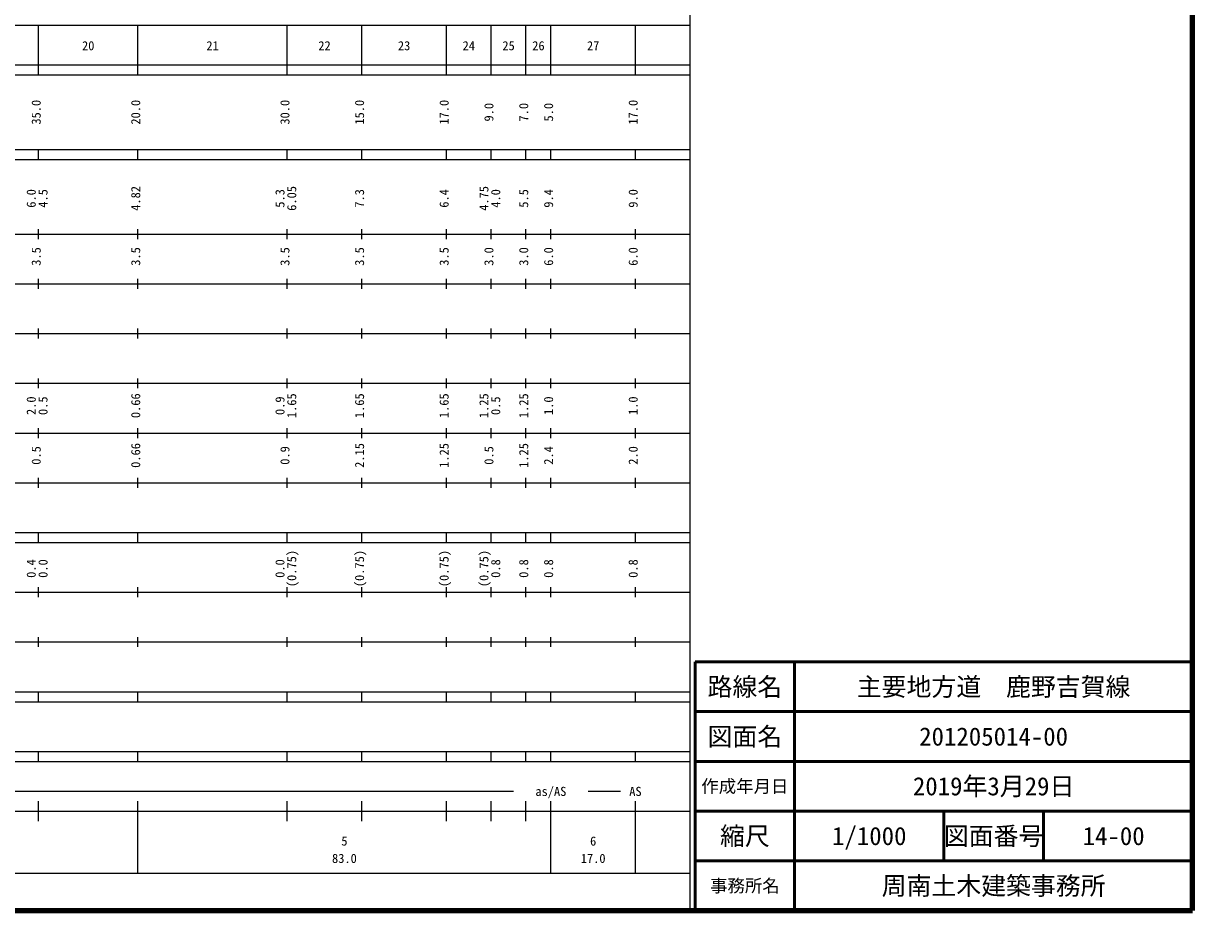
# Model space of a CAD drawing. Units: millimetres on the paper, enlarged 1000 times. Extents: x 40000 to 680000, y 20000 to 380000.
# Drawn here: x 444968 to 680000, y 20000 to 198357 of the extents above; entities that cross this region are included whole.
import ezdxf
from ezdxf.enums import TextEntityAlignment as Align

# ---------------------------------------------------------------- set-up
doc = ezdxf.new("R2010")
doc.units = ezdxf.units.MM
doc.header["$LTSCALE"] = 1000
for name, color, linetype, lineweight in [('M-TTL', 2, 'Continuous', 140), ('M-TTL-BAND', 7, 'Continuous', 25), ('M-TTL-FRAM', 2, 'Continuous', 50), ('M-TTL-LINE', 7, 'Continuous', 50)]:
    doc.layers.add(name, color=color, linetype=linetype, lineweight=lineweight)
doc.layers.add('M-TTL-TXT', color=7, linetype='Continuous')
doc.styles.add('ＭＳ ゴシック', font='')
doc.styles.get('ＭＳ ゴシック').set_extended_font_data('MS Gothic')

msp = doc.modelspace()

# ---------------------------------------------------------------- linework, layer by layer
at = {"layer": 'M-TTL'}
for p, q in [((680000, 20000), (680000, 380000)), ((680000, 20000), (680000, 380000)), ((40000, 20000), (680000, 20000)), ((40000, 20000), (680000, 20000))]:
    msp.add_line(p, q, dxfattribs=at)
at = {"layer": 'M-TTL-BAND'}
for p, q in [((579000, 20000), (579000, 370000)), ((579000, 20000), (579000, 370000)), ((68000, 198000), (579000, 198000)), ((68000, 198000), (579000, 198000)), ((448000, 188000), (448000, 198000)), ((448000, 188000), (448000, 198000)), ((468000, 188000), (468000, 198000)), ((468000, 188000), (468000, 198000)), ((498000, 188000), (498000, 198000)), ((498000, 188000), (498000, 198000)), ((513000, 188000), (513000, 198000)), ((513000, 188000), (513000, 198000)), ((530000, 188000), (530000, 198000)), ((530000, 188000), (530000, 198000)), ((539000, 188000), (539000, 198000)), ((539000, 188000), (539000, 198000)), ((546000, 188000), (546000, 198000)), ((546000, 188000), (546000, 198000)), ((551000, 188000), (551000, 198000)), ((551000, 188000), (551000, 198000)), ((568000, 188000), (568000, 198000)), ((568000, 188000), (568000, 198000)), ((40000, 190000), (579000, 190000)), ((40000, 190000), (579000, 190000)), ((40000, 188000), (579000, 188000)), ((40000, 188000), (579000, 188000)), ((40000, 173000), (579000, 173000)), ((40000, 173000), (579000, 173000)), ((448000, 171000), (448000, 173000)), ((448000, 171000), (448000, 173000)), ((468000, 171000), (468000, 173000)), ((468000, 171000), (468000, 173000)), ((498000, 171000), (498000, 173000)), ((498000, 171000), (498000, 173000)), ((513000, 171000), (513000, 173000)), ((513000, 171000), (513000, 173000)), ((530000, 171000), (530000, 173000)), ((530000, 171000), (530000, 173000)), ((539000, 171000), (539000, 173000)), ((539000, 171000), (539000, 173000)), ((546000, 171000), (546000, 173000)), ((546000, 171000), (546000, 173000)), ((551000, 171000), (551000, 173000)), ((551000, 171000), (551000, 173000)), ((568000, 171000), (568000, 173000)), ((568000, 171000), (568000, 173000)), ((40000, 171000), (579000, 171000)), ((40000, 171000), (579000, 171000)), ((40000, 156000), (579000, 156000)), ((40000, 156000), (579000, 156000)), ((448000, 155000), (448000, 157000)), ((448000, 155000), (448000, 157000)), ((468000, 155000), (468000, 157000)), ((468000, 155000), (468000, 157000)), ((498000, 155000), (498000, 157000)), ((498000, 155000), (498000, 157000)), ((513000, 155000), (513000, 157000)), ((513000, 155000), (513000, 157000)), ((530000, 155000), (530000, 157000)), ((530000, 155000), (530000, 157000)), ((539000, 155000), (539000, 157000)), ((539000, 155000), (539000, 157000)), ((546000, 155000), (546000, 157000)), ((546000, 155000), (546000, 157000)), ((551000, 155000), (551000, 157000)), ((551000, 155000), (551000, 157000)), ((568000, 155000), (568000, 157000)), ((568000, 155000), (568000, 157000)), ((46000, 146000), (579000, 146000)), ((46000, 146000), (579000, 146000)), ((448000, 145000), (448000, 147000)), ((448000, 145000), (448000, 147000)), ((468000, 145000), (468000, 147000)), ((468000, 145000), (468000, 147000)), ((498000, 145000), (498000, 147000)), ((498000, 145000), (498000, 147000)), ((513000, 145000), (513000, 147000)), ((513000, 145000), (513000, 147000)), ((530000, 145000), (530000, 147000)), ((530000, 145000), (530000, 147000)), ((539000, 145000), (539000, 147000)), ((539000, 145000), (539000, 147000)), ((546000, 145000), (546000, 147000)), ((546000, 145000), (546000, 147000)), ((551000, 145000), (551000, 147000)), ((551000, 145000), (551000, 147000)), ((568000, 145000), (568000, 147000)), ((568000, 145000), (568000, 147000)), ((448000, 135000), (448000, 137000)), ((448000, 135000), (448000, 137000)), ((468000, 135000), (468000, 137000)), ((468000, 135000), (468000, 137000)), ((498000, 135000), (498000, 137000)), ((498000, 135000), (498000, 137000)), ((513000, 135000), (513000, 137000)), ((513000, 135000), (513000, 137000)), ((530000, 135000), (530000, 137000)), ((530000, 135000), (530000, 137000)), ((539000, 135000), (539000, 137000)), ((539000, 135000), (539000, 137000)), ((546000, 135000), (546000, 137000)), ((546000, 135000), (546000, 137000)), ((551000, 135000), (551000, 137000)), ((551000, 135000), (551000, 137000)), ((568000, 135000), (568000, 137000)), ((568000, 135000), (568000, 137000)), ((52000, 136000), (579000, 136000)), ((52000, 136000), (579000, 136000)), ((448000, 125000), (448000, 127000)), ((448000, 125000), (448000, 127000)), ((468000, 125000), (468000, 127000)), ((468000, 125000), (468000, 127000)), ((498000, 125000), (498000, 127000)), ((498000, 125000), (498000, 127000)), ((513000, 125000), (513000, 127000)), ((513000, 125000), (513000, 127000)), ((530000, 125000), (530000, 127000)), ((530000, 125000), (530000, 127000)), ((539000, 125000), (539000, 127000)), ((539000, 125000), (539000, 127000)), ((546000, 125000), (546000, 127000)), ((546000, 125000), (546000, 127000)), ((551000, 125000), (551000, 127000)), ((551000, 125000), (551000, 127000)), ((568000, 125000), (568000, 127000)), ((568000, 125000), (568000, 127000)), ((46000, 126000), (579000, 126000)), ((46000, 126000), (579000, 126000)), ((52000, 116000), (579000, 116000)), ((52000, 116000), (579000, 116000)), ((448000, 115000), (448000, 117000)), ((448000, 115000), (448000, 117000)), ((468000, 115000), (468000, 117000)), ((468000, 115000), (468000, 117000)), ((498000, 115000), (498000, 117000)), ((498000, 115000), (498000, 117000)), ((513000, 115000), (513000, 117000)), ((513000, 115000), (513000, 117000)), ((530000, 115000), (530000, 117000)), ((530000, 115000), (530000, 117000)), ((539000, 115000), (539000, 117000)), ((539000, 115000), (539000, 117000)), ((546000, 115000), (546000, 117000)), ((546000, 115000), (546000, 117000)), ((551000, 115000), (551000, 117000)), ((551000, 115000), (551000, 117000)), ((568000, 115000), (568000, 117000)), ((568000, 115000), (568000, 117000)), ((46000, 106000), (579000, 106000)), ((46000, 106000), (579000, 106000)), ((448000, 105000), (448000, 107000)), ((448000, 105000), (448000, 107000)), ((468000, 105000), (468000, 107000)), ((468000, 105000), (468000, 107000)), ((498000, 105000), (498000, 107000)), ((498000, 105000), (498000, 107000)), ((513000, 105000), (513000, 107000)), ((513000, 105000), (513000, 107000)), ((530000, 105000), (530000, 107000)), ((530000, 105000), (530000, 107000)), ((539000, 105000), (539000, 107000)), ((539000, 105000), (539000, 107000)), ((546000, 105000), (546000, 107000)), ((546000, 105000), (546000, 107000)), ((551000, 105000), (551000, 107000)), ((551000, 105000), (551000, 107000)), ((568000, 105000), (568000, 107000)), ((568000, 105000), (568000, 107000)), ((40000, 96000), (579000, 96000)), ((40000, 96000), (579000, 96000)), ((448000, 94000), (448000, 96000)), ((448000, 94000), (448000, 96000)), ((468000, 94000), (468000, 96000)), ((468000, 94000), (468000, 96000)), ((498000, 94000), (498000, 96000)), ((498000, 94000), (498000, 96000)), ((513000, 94000), (513000, 96000)), ((513000, 94000), (513000, 96000)), ((530000, 94000), (530000, 96000)), ((530000, 94000), (530000, 96000)), ((539000, 94000), (539000, 96000)), ((539000, 94000), (539000, 96000)), ((546000, 94000), (546000, 96000)), ((546000, 94000), (546000, 96000)), ((551000, 94000), (551000, 96000)), ((551000, 94000), (551000, 96000)), ((568000, 94000), (568000, 96000)), ((568000, 94000), (568000, 96000)), ((40000, 94000), (579000, 94000)), ((40000, 94000), (579000, 94000)), ((448000, 83000), (448000, 85000)), ((448000, 83000), (448000, 85000)), ((468000, 83000), (468000, 85000)), ((468000, 83000), (468000, 85000)), ((498000, 83000), (498000, 85000)), ((498000, 83000), (498000, 85000)), ((513000, 83000), (513000, 85000)), ((513000, 83000), (513000, 85000)), ((530000, 83000), (530000, 85000)), ((530000, 83000), (530000, 85000)), ((539000, 83000), (539000, 85000)), ((539000, 83000), (539000, 85000)), ((546000, 83000), (546000, 85000)), ((546000, 83000), (546000, 85000)), ((551000, 83000), (551000, 85000)), ((551000, 83000), (551000, 85000)), ((568000, 83000), (568000, 85000)), ((568000, 83000), (568000, 85000)), ((49000, 84000), (579000, 84000)), ((49000, 84000), (579000, 84000)), ((40000, 74000), (579000, 74000)), ((40000, 74000), (579000, 74000)), ((448000, 73000), (448000, 75000)), ((448000, 73000), (448000, 75000)), ((468000, 73000), (468000, 75000)), ((468000, 73000), (468000, 75000)), ((498000, 73000), (498000, 75000)), ((498000, 73000), (498000, 75000)), ((513000, 73000), (513000, 75000)), ((513000, 73000), (513000, 75000)), ((530000, 73000), (530000, 75000)), ((530000, 73000), (530000, 75000)), ((539000, 73000), (539000, 75000)), ((539000, 73000), (539000, 75000)), ((546000, 73000), (546000, 75000)), ((546000, 73000), (546000, 75000)), ((551000, 73000), (551000, 75000)), ((551000, 73000), (551000, 75000)), ((568000, 73000), (568000, 75000)), ((568000, 73000), (568000, 75000)), ((40000, 64000), (579000, 64000)), ((40000, 64000), (579000, 64000)), ((448000, 62000), (448000, 64000)), ((448000, 62000), (448000, 64000)), ((468000, 62000), (468000, 64000)), ((468000, 62000), (468000, 64000)), ((498000, 62000), (498000, 64000)), ((498000, 62000), (498000, 64000)), ((513000, 62000), (513000, 64000)), ((513000, 62000), (513000, 64000)), ((530000, 62000), (530000, 64000)), ((530000, 62000), (530000, 64000)), ((539000, 62000), (539000, 64000)), ((539000, 62000), (539000, 64000)), ((546000, 62000), (546000, 64000)), ((546000, 62000), (546000, 64000)), ((551000, 62000), (551000, 64000)), ((551000, 62000), (551000, 64000)), ((568000, 62000), (568000, 64000)), ((568000, 62000), (568000, 64000)), ((40000, 62000), (579000, 62000)), ((40000, 62000), (579000, 62000)), ((40000, 52000), (579000, 52000)), ((40000, 52000), (579000, 52000)), ((448000, 50000), (448000, 52000)), ((448000, 50000), (448000, 52000)), ((468000, 50000), (468000, 52000)), ((468000, 50000), (468000, 52000)), ((498000, 50000), (498000, 52000)), ((498000, 50000), (498000, 52000)), ((513000, 50000), (513000, 52000)), ((513000, 50000), (513000, 52000)), ((530000, 50000), (530000, 52000)), ((530000, 50000), (530000, 52000)), ((539000, 50000), (539000, 52000)), ((539000, 50000), (539000, 52000)), ((546000, 50000), (546000, 52000)), ((546000, 50000), (546000, 52000)), ((551000, 50000), (551000, 52000)), ((551000, 50000), (551000, 52000)), ((568000, 50000), (568000, 52000)), ((568000, 50000), (568000, 52000)), ((40000, 50000), (579000, 50000)), ((40000, 50000), (579000, 50000)), ((71000, 44000), (543500, 44000)), ((71000, 44000), (543500, 44000)), ((558500, 44000), (565000, 44000)), ((558500, 44000), (565000, 44000)), ((40000, 40000), (579000, 40000)), ((40000, 40000), (579000, 40000)), ((448000, 38000), (448000, 42000)), ((448000, 38000), (448000, 42000)), ((468000, 27500), (468000, 42000)), ((468000, 27500), (468000, 42000)), ((498000, 38000), (498000, 42000)), ((498000, 38000), (498000, 42000)), ((513000, 38000), (513000, 42000)), ((513000, 38000), (513000, 42000)), ((530000, 38000), (530000, 42000)), ((530000, 38000), (530000, 42000)), ((539000, 38000), (539000, 42000)), ((539000, 38000), (539000, 42000)), ((546000, 38000), (546000, 42000)), ((546000, 38000), (546000, 42000)), ((551000, 27500), (551000, 42000)), ((551000, 27500), (551000, 42000)), ((568000, 27500), (568000, 42000)), ((568000, 27500), (568000, 42000)), ((68000, 27500), (579000, 27500)), ((68000, 27500), (579000, 27500))]:
    msp.add_line(p, q, dxfattribs=at)
at = {"layer": 'M-TTL-FRAM'}
for p, q in [((680000, 70000), (580000, 70000)), ((580000, 70000), (580000, 20000)), ((680000, 70000), (580000, 70000)), ((580000, 70000), (580000, 20000))]:
    msp.add_line(p, q, dxfattribs=at)
at = {"layer": 'M-TTL-LINE'}
for p, q in [((600000, 70000), (600000, 20000)), ((600000, 70000), (600000, 20000)), ((680000, 60000), (580000, 60000)), ((680000, 60000), (580000, 60000)), ((680000, 50000), (580000, 50000)), ((680000, 50000), (580000, 50000)), ((680000, 40000), (580000, 40000)), ((680000, 40000), (580000, 40000)), ((630000, 40000), (630000, 30000)), ((630000, 40000), (630000, 30000)), ((650000, 40000), (650000, 30000)), ((650000, 40000), (650000, 30000)), ((680000, 30000), (580000, 30000)), ((680000, 30000), (580000, 30000))]:
    msp.add_line(p, q, dxfattribs=at)

# ---------------------------------------------------------------- texts
at = {"layer": 'M-TTL-BAND', "style": 'ＭＳ ゴシック'}
for s, p in [('20', (458000, 192405)), ('20', (458000, 192405)), ('21', (483000, 192405)), ('21', (483000, 192405)), ('22', (505500, 192405)), ('22', (505500, 192405)), ('23', (521500, 192405)), ('23', (521500, 192405)), ('24', (534500, 192405)), ('24', (534500, 192405)), ('25', (542500, 192405)), ('25', (542500, 192405)), ('26', (548500, 192405)), ('26', (548500, 192405)), ('27', (559500, 192405)), ('27', (559500, 192405)), ('as/AS', (551000, 42500)), ('as/AS', (551000, 42500)), ('AS', (568000, 42500)), ('AS', (568000, 42500)), ('5', (509500, 32523)), ('5', (509500, 32523)), ('6', (559500, 32523)), ('6', (559500, 32523)), ('83.0', (509500, 29033)), ('83.0', (509500, 29033)), ('17.0', (559500, 29033)), ('17.0', (559500, 29033))]:
    msp.add_text(s, height=1833, dxfattribs=at).set_placement(p, align=Align.BOTTOM_CENTER)
for s, p in [('35.0', (449000, 180500)), ('35.0', (449000, 180500)), ('20.0', (469000, 180500)), ('20.0', (469000, 180500)), ('30.0', (499000, 180500)), ('30.0', (499000, 180500)), ('15.0', (514000, 180500)), ('15.0', (514000, 180500)), ('17.0', (531000, 180500)), ('17.0', (531000, 180500)), ('9.0', (540000, 180500)), ('9.0', (540000, 180500)), ('7.0', (547000, 180500)), ('7.0', (547000, 180500)), ('5.0', (552000, 180500)), ('5.0', (552000, 180500)), ('17.0', (569000, 180500)), ('17.0', (569000, 180500)), ('6.0', (448000, 163174)), ('6.0', (448000, 163174)), ('4.5', (450370, 163174)), ('4.5', (450370, 163174)), ('4.82', (469000, 163174)), ('4.82', (469000, 163174)), ('5.3', (498000, 163174)), ('5.3', (498000, 163174)), ('6.05', (500370, 163174)), ('6.05', (500370, 163174)), ('7.3', (514000, 163174)), ('7.3', (514000, 163174)), ('6.4', (531000, 163174)), ('6.4', (531000, 163174)), ('4.75', (539000, 163174)), ('4.75', (539000, 163174)), ('4.0', (541370, 163174)), ('4.0', (541370, 163174)), ('5.5', (547000, 163174)), ('5.5', (547000, 163174)), ('9.4', (552000, 163174)), ('9.4', (552000, 163174)), ('9.0', (569000, 163174)), ('9.0', (569000, 163174)), ('3.5', (449000, 151500)), ('3.5', (449000, 151500)), ('3.5', (469000, 151500)), ('3.5', (469000, 151500)), ('3.5', (499000, 151500)), ('3.5', (499000, 151500)), ('3.5', (514000, 151500)), ('3.5', (514000, 151500)), ('3.5', (531000, 151500)), ('3.5', (531000, 151500)), ('3.0', (540000, 151500)), ('3.0', (540000, 151500)), ('3.0', (547000, 151500)), ('3.0', (547000, 151500)), ('6.0', (552000, 151500)), ('6.0', (552000, 151500)), ('6.0', (569000, 151500)), ('6.0', (569000, 151500)), ('2.0', (448000, 121500)), ('2.0', (448000, 121500)), ('0.5', (450370, 121500)), ('0.5', (450370, 121500)), ('0.66', (469000, 121500)), ('0.66', (469000, 121500)), ('0.9', (498000, 121500)), ('0.9', (498000, 121500)), ('1.65', (500370, 121500)), ('1.65', (500370, 121500)), ('1.65', (514000, 121500)), ('1.65', (514000, 121500)), ('1.65', (531000, 121500)), ('1.65', (531000, 121500)), ('1.25', (539000, 121500)), ('1.25', (539000, 121500)), ('0.5', (541370, 121500)), ('0.5', (541370, 121500)), ('1.25', (547000, 121500)), ('1.25', (547000, 121500)), ('1.0', (552000, 121500)), ('1.0', (552000, 121500)), ('1.0', (569000, 121500)), ('1.0', (569000, 121500)), ('0.5', (449000, 111500)), ('0.5', (449000, 111500)), ('0.66', (469000, 111500)), ('0.66', (469000, 111500)), ('0.9', (499000, 111500)), ('0.9', (499000, 111500)), ('2.15', (514000, 111500)), ('2.15', (514000, 111500)), ('1.25', (531000, 111500)), ('1.25', (531000, 111500)), ('0.5', (540000, 111500)), ('0.5', (540000, 111500)), ('1.25', (547000, 111500)), ('1.25', (547000, 111500)), ('2.4', (552000, 111500)), ('2.4', (552000, 111500)), ('2.0', (569000, 111500)), ('2.0', (569000, 111500)), ('(0.75)', (500370, 88764)), ('(0.75)', (500370, 88764)), ('(0.75)', (514000, 88764)), ('(0.75)', (514000, 88764)), ('(0.75)', (531000, 88764)), ('(0.75)', (531000, 88764)), ('(0.75)', (539000, 88764)), ('(0.75)', (539000, 88764)), ('0.4', (448000, 88764)), ('0.4', (448000, 88764)), ('0.0', (450370, 88764)), ('0.0', (450370, 88764)), ('0.0', (498000, 88764)), ('0.0', (498000, 88764)), ('0.8', (541370, 88764)), ('0.8', (541370, 88764)), ('0.8', (547000, 88764)), ('0.8', (547000, 88764)), ('0.8', (552000, 88764)), ('0.8', (552000, 88764)), ('0.8', (569000, 88764)), ('0.8', (569000, 88764))]:
    msp.add_text(s, height=1833, rotation=90, dxfattribs=at).set_placement(p, align=Align.BOTTOM_CENTER)
at = {"layer": 'M-TTL-TXT', "style": 'ＭＳ ゴシック'}
for s, height, p in [('路線名', 3666, (590000, 65000)), ('路線名', 3666, (590000, 65000)), ('路線名', 3666, (590000, 65000)), ('路線名', 3666, (590000, 65000)), ('主要地方道\u3000鹿野吉賀線', 3666, (640000, 65000)), ('主要地方道\u3000鹿野吉賀線', 3666, (640000, 65000)), ('図面名', 3666, (590000, 55000)), ('図面名', 3666, (590000, 55000)), ('図面名', 3666, (590000, 55000)), ('図面名', 3666, (590000, 55000)), ('201205014-00', 3666, (640000, 55000)), ('201205014-00', 3666, (640000, 55000)), ('2019年3月29日', 3666, (640000, 45000)), ('2019年3月29日', 3666, (640000, 45000)), ('作成年月日', 2566, (590000, 45000)), ('作成年月日', 2566, (590000, 45000)), ('作成年月日', 2566, (590000, 45000)), ('作成年月日', 2566, (590000, 45000)), ('縮尺', 3666, (590000, 35000)), ('縮尺', 3666, (590000, 35000)), ('縮尺', 3666, (590000, 35000)), ('縮尺', 3666, (590000, 35000)), ('1/1000', 3666, (615000, 35000)), ('1/1000', 3666, (615000, 35000)), ('図面番号', 3666, (640000, 35000)), ('図面番号', 3666, (640000, 35000)), ('図面番号', 3666, (640000, 35000)), ('図面番号', 3666, (640000, 35000)), ('14-00', 3666, (664125, 35000)), ('14-00', 3666, (664125, 35000)), ('事務所名', 2566, (590000, 25000)), ('事務所名', 2566, (590000, 25000)), ('事務所名', 2566, (590000, 25000)), ('事務所名', 2566, (590000, 25000)), ('周南土木建築事務所', 3666, (640000, 25000)), ('周南土木建築事務所', 3666, (640000, 25000))]:
    msp.add_text(s, height=height, dxfattribs=at).set_placement(p, align=Align.MIDDLE_CENTER)

doc.saveas('drawing.dxf')
